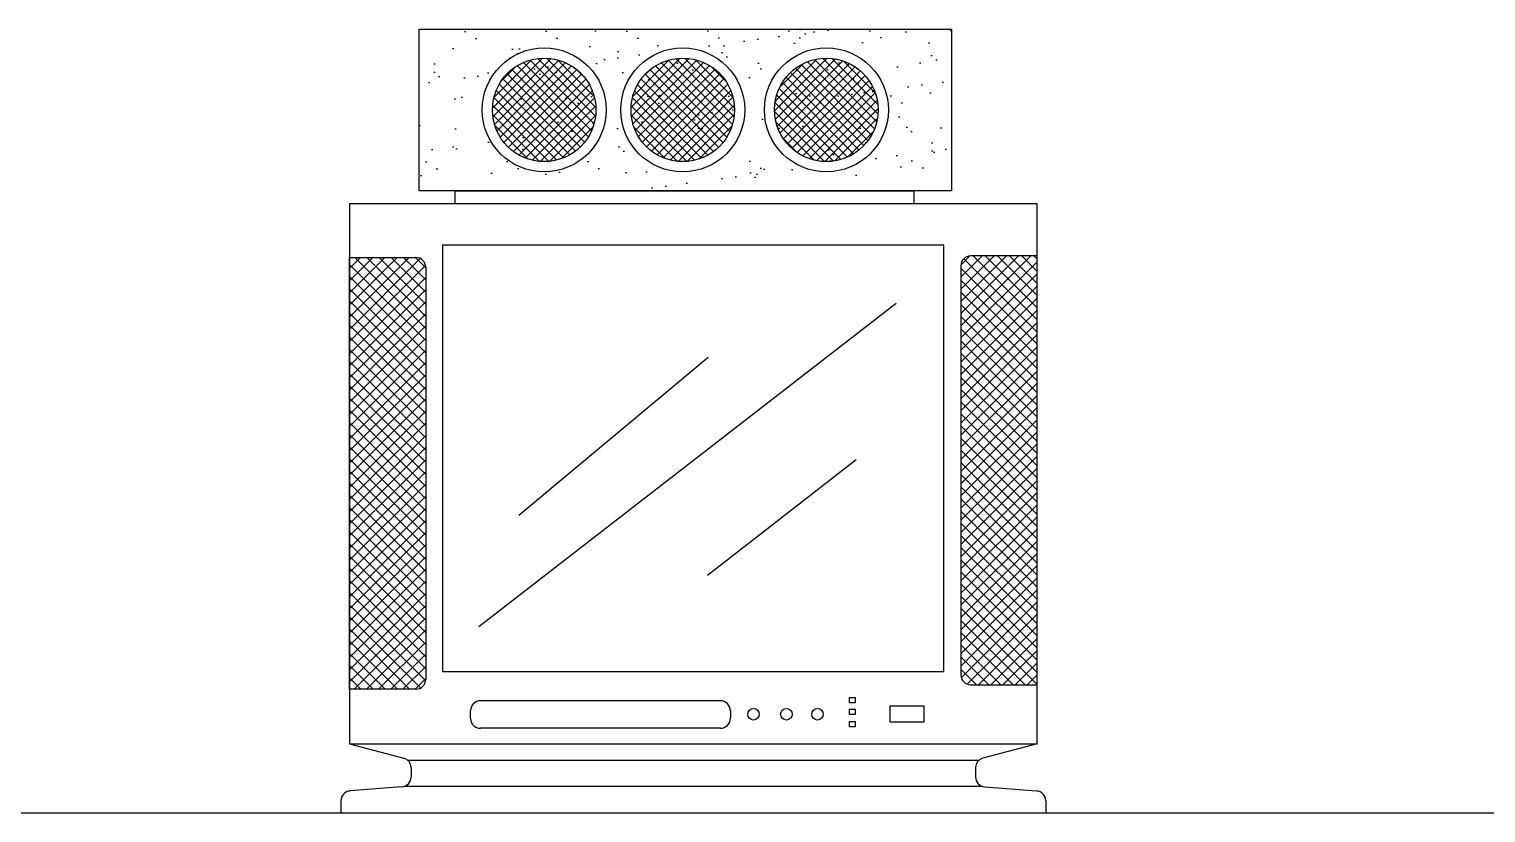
# Model space of a CAD drawing. Header units: inches. Extents: x 11.8 to 54.3, y 10.8 to 35.6.
# Drawn here: x 39.376 to 41.085, y 26.498 to 27.418 of the extents above; entities that cross this region are included whole.
import ezdxf

# ---------------------------------------------------------------- set-up
doc = ezdxf.new("R2010")
doc.units = ezdxf.units.IN
doc.header["$MEASUREMENT"] = 0
for name, color, linetype in [('02', 2, 'Continuous'), ('1', 1, 'Continuous'), ('8', 8, 'Continuous')]:
    doc.layers.add(name, color=color, linetype=linetype)

msp = doc.modelspace()

# ---------------------------------------------------------------- hatches: boundary and pattern name
at = {"layer": '8'}
h = msp.add_hatch(dxfattribs=at)
h.set_pattern_fill('AR-SAND', color=256, scale=0.0012, style=0)
h.set_pattern_definition([(37.5, (51.812917, 41.79396), (-0.00192004, 0.05872959), [0, -0.0463296, 0, -0.051816, 0, -0.04953]), (7.5, (51.81292, 41.79396), (0.0539428, 0.086019), [0, -0.0249936, 0, -0.0417576, 0, -0.016002]), (327.5, (51.775426, 41.79396), (0.09491908, 0.00017246), [0, -0.01524, 0, -0.054864, 0, -0.071628]), (317.5, (51.77543, 41.79396), (0.09162677, 0.02675152), [0, -0.00762, 0, -0.0359664, 0, -0.041148])])
h.paths.add_polyline_path([(39.8334, 27.2278), (40.4579, 27.2278), (40.4579, 27.4176), (39.8334, 27.4176)])
h.paths.add_polyline_path([(40.3838, 27.3229, 1), (40.2384, 27.3229, 1)], flags=16)
h.paths.add_polyline_path([(40.3718, 27.3229, 1), (40.2504, 27.3229, 1)], flags=0)
h.paths.add_polyline_path([(40.07, 27.3229, -1), (40.2154, 27.3229, -1)], flags=16)
h.paths.add_polyline_path([(40.082, 27.3229, -1), (40.2034, 27.3229, -1)], flags=0)
h.paths.add_polyline_path([(39.9075, 27.3229, -1), (40.0529, 27.3229, -1)], flags=16)
h.paths.add_polyline_path([(39.9195, 27.3229, -1), (40.0409, 27.3229, -1)], flags=0)
h = msp.add_hatch(dxfattribs=at)
h.set_pattern_fill('ANSI37', color=256, scale=0.0024, style=0)
h.set_pattern_definition([(45, (51.812917, 41.793958), (-0.0053881537, 0.0053881537), []), (135, (51.812917, 41.793958), (-0.0053881537, -0.0053881537), [])])
h.paths.add_polyline_path([(40.0409, 27.3229, 1), (39.9195, 27.3229, 1)])
h.paths.add_polyline_path([(40.2034, 27.3229, 1), (40.082, 27.3229, 1)])
h.paths.add_polyline_path([(40.3718, 27.3229, 1), (40.2504, 27.3229, 1)])

# ---------------------------------------------------------------- linework, layer by layer
at = {"layer": '02'}
for p, q in [((39.7519, 27.2128), (39.7519, 26.5792)), ((40.5583, 27.2128), (39.7519, 27.2128)), ((40.5583, 26.5792), (40.5583, 27.2128)), ((39.8611, 27.1641), (39.8611, 26.6643)), ((40.449, 27.1641), (39.8611, 27.1641)), ((40.449, 26.6643), (40.449, 27.1641)), ((39.7519, 26.6435), (39.7519, 27.1497)), ((39.7519, 27.1497), (39.8298, 27.1497)), ((39.7519, 27.0797), (39.8218, 27.1497)), ((39.7519, 27.094), (39.8076, 27.1497)), ((39.7519, 27.1082), (39.7933, 27.1497)), ((39.7519, 27.1225), (39.7791, 27.1497)), ((39.7519, 27.1367), (39.7648, 27.1497)), ((39.7519, 27.0654), (39.8349, 27.1485)), ((39.8413, 27.0664), (39.758, 27.1497)), ((39.8413, 27.0807), (39.7723, 27.1497)), ((39.8413, 27.0949), (39.7866, 27.1497)), ((39.8413, 27.1092), (39.8008, 27.1497)), ((39.8413, 27.1234), (39.8151, 27.1497)), ((39.8413, 27.1377), (39.8293, 27.1497)), ((40.4688, 27.0981), (40.5223, 27.1516)), ((40.4688, 27.1124), (40.508, 27.1516)), ((40.4688, 27.1266), (40.4938, 27.1516)), ((40.4688, 27.1409), (40.4795, 27.1516)), ((40.4688, 27.0696), (40.5508, 27.1516)), ((40.4688, 27.0839), (40.5365, 27.1516)), ((40.5583, 27.0622), (40.4722, 27.1483)), ((40.5583, 27.1516), (40.4803, 27.1516)), ((40.5583, 27.0765), (40.4831, 27.1516)), ((40.5583, 27.0907), (40.4974, 27.1516)), ((40.5583, 27.105), (40.5117, 27.1516)), ((40.5583, 27.1193), (40.5259, 27.1516)), ((40.5583, 27.1335), (40.5402, 27.1516)), ((40.5583, 27.1478), (40.5544, 27.1516)), ((40.5583, 26.6486), (40.5583, 27.1516)), ((39.8413, 27.0522), (39.7519, 27.1416)), ((39.7519, 27.0512), (39.8411, 27.1404)), ((39.8413, 27.1382), (39.8413, 26.655)), ((40.4688, 27.0554), (40.5583, 27.1448)), ((40.4688, 27.1401), (40.4688, 26.6601)), ((40.5583, 27.048), (40.4688, 27.1374)), ((40.4688, 27.0411), (40.5583, 27.1306)), ((39.8413, 27.0379), (39.7519, 27.1274)), ((39.7519, 27.0369), (39.8413, 27.1264)), ((39.8413, 27.0236), (39.7519, 27.1131)), ((39.7519, 27.0227), (39.8413, 27.1121)), ((40.5583, 27.0337), (40.4688, 27.1232)), ((40.4688, 27.0269), (40.5583, 27.1163)), ((39.8413, 27.0094), (39.7519, 27.0988)), ((39.7519, 27.0084), (39.8413, 27.0979)), ((39.9036, 26.717), (40.3931, 27.0963)), ((40.5583, 27.0195), (40.4688, 27.1089)), ((40.4688, 27.0126), (40.5583, 27.1021)), ((39.8413, 26.9951), (39.7519, 27.0846)), ((39.7519, 26.9942), (39.8413, 27.0836)), ((40.5583, 27.0052), (40.4688, 27.0947)), ((40.4688, 26.9984), (40.5583, 27.0878)), ((40.5583, 26.991), (40.4688, 27.0804)), ((39.8413, 26.9809), (39.7519, 27.0703)), ((39.7519, 26.9799), (39.8413, 27.0694)), ((40.4688, 26.9841), (40.5583, 27.0736)), ((40.5583, 26.9767), (40.4688, 27.0662)), ((39.8413, 26.9666), (39.7519, 27.0561)), ((39.7519, 26.9657), (39.8413, 27.0551)), ((40.4688, 26.9698), (40.5583, 27.0593)), ((40.5583, 26.9624), (40.4688, 27.0519)), ((40.4688, 26.9556), (40.5583, 27.045)), ((39.8413, 26.9524), (39.7519, 27.0418)), ((39.7519, 26.9514), (39.8413, 27.0409)), ((39.8413, 26.9381), (39.7519, 27.0276)), ((39.7519, 26.9371), (39.8413, 27.0266)), ((39.9505, 26.8477), (40.1725, 27.0327)), ((40.5583, 26.9482), (40.4688, 27.0376)), ((40.4688, 26.9413), (40.5583, 27.0308)), ((39.8413, 26.9239), (39.7519, 27.0133)), ((39.7519, 26.9229), (39.8413, 27.0123)), ((40.5583, 26.9339), (40.4688, 27.0234)), ((40.4688, 26.9271), (40.5583, 27.0165)), ((39.8413, 26.9096), (39.7519, 26.9991)), ((39.7519, 26.9086), (39.8413, 26.9981)), ((40.5583, 26.9197), (40.4688, 27.0091)), ((40.4688, 26.9128), (40.5583, 27.0023)), ((40.5583, 26.9054), (40.4688, 26.9949)), ((39.8413, 26.8954), (39.7519, 26.9848)), ((39.7519, 26.8944), (39.8413, 26.9838)), ((40.4688, 26.8986), (40.5583, 26.988)), ((40.5583, 26.8912), (40.4688, 26.9806)), ((39.8413, 26.8811), (39.7519, 26.9705)), ((39.7519, 26.8801), (39.8413, 26.9696)), ((40.4688, 26.8843), (40.5583, 26.9738)), ((40.5583, 26.8769), (40.4688, 26.9664)), ((40.4688, 26.8701), (40.5583, 26.9595)), ((39.8413, 26.8668), (39.7519, 26.9563)), ((39.7519, 26.8659), (39.8413, 26.9553)), ((39.8413, 26.8526), (39.7519, 26.942)), ((40.5583, 26.8627), (40.4688, 26.9521)), ((40.4688, 26.8558), (40.5583, 26.9453)), ((39.7519, 26.8516), (39.8413, 26.9411)), ((39.8413, 26.8383), (39.7519, 26.9278)), ((39.7519, 26.8374), (39.8413, 26.9268)), ((40.5583, 26.8484), (40.4688, 26.9379)), ((40.4688, 26.8415), (40.5583, 26.931)), ((39.8413, 26.8241), (39.7519, 26.9135)), ((39.7519, 26.8231), (39.8413, 26.9126)), ((40.1718, 26.7773), (40.3461, 26.9128)), ((40.5583, 26.8341), (40.4688, 26.9236)), ((40.4688, 26.8273), (40.5583, 26.9167)), ((40.5583, 26.8199), (40.4688, 26.9093)), ((39.8413, 26.8098), (39.7519, 26.8993)), ((39.7519, 26.8089), (39.8413, 26.8983)), ((40.4688, 26.813), (40.5583, 26.9025)), ((40.5583, 26.8056), (40.4688, 26.8951)), ((39.8413, 26.7956), (39.7519, 26.885)), ((39.7519, 26.7946), (39.8413, 26.884)), ((40.4688, 26.7988), (40.5583, 26.8882)), ((40.5583, 26.7914), (40.4688, 26.8808)), ((40.4688, 26.7845), (40.5583, 26.874)), ((39.8413, 26.7813), (39.7519, 26.8708)), ((39.7519, 26.7803), (39.8413, 26.8698)), ((39.8413, 26.7671), (39.7519, 26.8565)), ((40.5583, 26.7771), (40.4688, 26.8666)), ((40.4688, 26.7703), (40.5583, 26.8597)), ((39.7519, 26.7661), (39.8413, 26.8555)), ((39.8413, 26.7528), (39.7519, 26.8423)), ((39.7519, 26.7518), (39.8413, 26.8413)), ((40.5583, 26.7629), (40.4688, 26.8523)), ((40.4688, 26.756), (40.5583, 26.8455)), ((39.8413, 26.7385), (39.7519, 26.828)), ((39.7519, 26.7376), (39.8413, 26.827)), ((40.5583, 26.7486), (40.4688, 26.8381)), ((40.4688, 26.7418), (40.5583, 26.8312)), ((40.5583, 26.7344), (40.4688, 26.8238)), ((39.8413, 26.7243), (39.7519, 26.8137)), ((39.7519, 26.7233), (39.8413, 26.8128)), ((40.4688, 26.7275), (40.5583, 26.817)), ((40.5583, 26.7201), (40.4688, 26.8096)), ((39.8413, 26.71), (39.7519, 26.7995)), ((39.7519, 26.7091), (39.8413, 26.7985)), ((40.4688, 26.7132), (40.5583, 26.8027)), ((40.5583, 26.7059), (40.4688, 26.7953)), ((40.4688, 26.699), (40.5583, 26.7884)), ((39.8413, 26.6958), (39.7519, 26.7852)), ((39.7519, 26.6948), (39.8413, 26.7843)), ((39.8413, 26.6815), (39.7519, 26.771)), ((40.5583, 26.6916), (40.4688, 26.781)), ((40.4688, 26.6847), (40.5583, 26.7742)), ((39.7519, 26.6806), (39.8413, 26.77)), ((39.8413, 26.6673), (39.7519, 26.7567)), ((39.7519, 26.6663), (39.8413, 26.7558)), ((40.5583, 26.6773), (40.4688, 26.7668)), ((40.4688, 26.6705), (40.5583, 26.7599)), ((39.8412, 26.6532), (39.7519, 26.7425)), ((39.7519, 26.652), (39.8413, 26.7415)), ((40.5583, 26.6631), (40.4688, 26.7525)), ((40.5583, 26.6488), (40.4688, 26.7383)), ((40.4693, 26.6567), (40.5583, 26.7457)), ((39.8352, 26.6448), (39.7519, 26.7282)), ((39.7575, 26.6435), (39.8413, 26.7272)), ((40.5443, 26.6486), (40.4688, 26.724)), ((40.4762, 26.6493), (40.5583, 26.7314)), ((39.8223, 26.6435), (39.7519, 26.714)), ((39.7718, 26.6435), (39.8413, 26.713)), ((40.53, 26.6486), (40.4688, 26.7098)), ((40.4897, 26.6486), (40.5583, 26.7172)), ((40.5039, 26.6486), (40.5583, 26.7029)), ((39.8081, 26.6435), (39.7519, 26.6997)), ((39.7938, 26.6435), (39.7519, 26.6854)), ((39.786, 26.6435), (39.8413, 26.6987)), ((40.5157, 26.6486), (40.4688, 26.6955)), ((40.5182, 26.6486), (40.5583, 26.6887)), ((39.7796, 26.6435), (39.7519, 26.6712)), ((39.8003, 26.6435), (39.8413, 26.6845)), ((39.8146, 26.6435), (39.8413, 26.6702)), ((40.5015, 26.6486), (40.4688, 26.6813)), ((40.5324, 26.6486), (40.5583, 26.6744)), ((39.7653, 26.6435), (39.7519, 26.6569)), ((39.8288, 26.6435), (39.8413, 26.656)), ((39.8611, 26.6643), (40.449, 26.6643)), ((40.4872, 26.6486), (40.4688, 26.667)), ((40.5467, 26.6486), (40.5583, 26.6601)), ((39.8298, 26.6435), (39.7519, 26.6435)), ((40.3382, 26.6275), (40.3382, 26.6338)), ((40.3382, 26.6338), (40.3449, 26.6338)), ((40.3449, 26.6338), (40.3449, 26.6275)), ((40.4803, 26.6486), (40.5583, 26.6486)), ((39.8939, 26.609), (39.8939, 26.6184)), ((39.9054, 26.63), (40.1869, 26.63)), ((40.1985, 26.6184), (40.1985, 26.609)), ((40.3449, 26.6275), (40.3382, 26.6275)), ((40.3382, 26.6138), (40.3382, 26.62)), ((40.3382, 26.62), (40.3449, 26.62)), ((40.3449, 26.62), (40.3449, 26.6138)), ((40.3859, 26.6237), (40.4253, 26.6237)), ((40.3859, 26.6047), (40.3859, 26.6237)), ((40.4253, 26.6237), (40.4253, 26.6047)), ((40.3449, 26.6138), (40.3382, 26.6138)), ((40.3382, 26.5992), (40.3382, 26.6055)), ((40.3382, 26.6055), (40.3449, 26.6055)), ((40.3449, 26.6055), (40.3449, 26.5992)), ((40.4253, 26.6047), (40.3859, 26.6047)), ((40.1869, 26.5975), (39.9054, 26.5975)), ((40.3449, 26.5992), (40.3382, 26.5992)), ((39.7519, 26.5792), (40.5583, 26.5792)), ((39.7519, 26.5792), (39.8155, 26.5625)), ((40.5583, 26.5792), (40.4946, 26.5625)), ((39.8199, 26.5602), (40.4902, 26.5602)), ((39.8241, 26.5514), (39.8241, 26.5404)), ((40.486, 26.5514), (40.486, 26.5404)), ((39.8133, 26.5289), (39.7525, 26.524)), ((39.8167, 26.5297), (40.4935, 26.5297)), ((40.4968, 26.5289), (40.5576, 26.524)), ((39.7417, 26.5125), (39.7417, 26.4983)), ((39.7417, 26.4983), (40.5684, 26.4983)), ((40.5684, 26.5125), (40.5684, 26.4983))]:
    msp.add_line(p, q, dxfattribs=at)
for points in [[(39.8334, 27.4176), (40.4579, 27.4176), (40.4579, 27.2278), (39.8334, 27.2278)], [(39.8758, 27.2278), (40.4135, 27.2278), (40.4135, 27.2128), (39.8758, 27.2128)]]:
    msp.add_lwpolyline(points, close=True, dxfattribs=at)
for centre, radius in [((39.9802, 27.3229), 0.0727), ((40.1427, 27.3229), 0.0727), ((40.3111, 27.3229), 0.0727), ((39.9802, 27.3229), 0.0607), ((40.1427, 27.3229), 0.0607), ((40.3111, 27.3229), 0.0607), ((40.2256, 26.614), 0.00676), ((40.2642, 26.614), 0.00676), ((40.3007, 26.614), 0.00676)]:
    msp.add_circle(centre, radius, dxfattribs=at)
for centre, start, end in [((39.8298, 27.1382), 0, 90), ((40.4803, 27.1401), 90, 180), ((39.8298, 26.655), 270, 0), ((40.4803, 26.6601), 180, 270), ((39.9054, 26.6184), 90, 180), ((40.1869, 26.6184), 0, 90), ((39.9054, 26.609), 180, 270), ((40.1869, 26.609), 270, 0), ((39.8126, 26.5514), 0, 75.2977), ((40.4976, 26.5514), 104.7023, 180), ((39.8126, 26.5404), 273.8711, 0), ((40.4976, 26.5404), 180, 266.1289), ((39.7532, 26.5125), 93.8711, 180), ((40.5569, 26.5125), 0, 86.1289)]:
    msp.add_arc(centre, 0.0115, start, end, dxfattribs=at)
at = {"layer": '1'}
msp.add_line((33.6152, 26.4983), (53.9414, 26.4983), dxfattribs=at)

doc.saveas('drawing.dxf')
